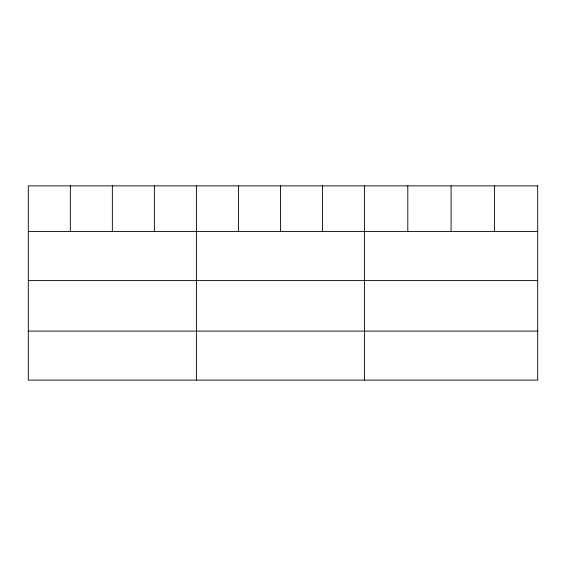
<?xml version="1.0" encoding="UTF-8"?>
<svg xmlns="http://www.w3.org/2000/svg" width="566" height="566" viewBox="0 0 566 566"><rect width="100%" height="100%" fill="white"/><g stroke="black" fill="none" stroke-linecap="round" stroke-linejoin="round"><path stroke-width="0.85" d="M28.3 231.579L537.7 231.579M28.3 280.595L537.7 280.595M28.3 331.103L537.7 331.103M494.401 185.881L494.401 231.579M451.102 185.881L451.102 231.579M407.803 185.881L407.803 231.579M364.504 185.881L364.504 380.119M322.478 185.881L322.478 231.579M280.453 185.881L280.453 231.579M238.428 185.881L238.428 231.579M196.402 185.881L196.402 380.119M154.376 185.881L154.376 231.579M112.351 185.881L112.351 231.579M70.326 185.881L70.326 231.579M537.7 185.881L28.3 185.881L28.3 380.119L537.7 380.119L537.7 185.881"/></g></svg>
